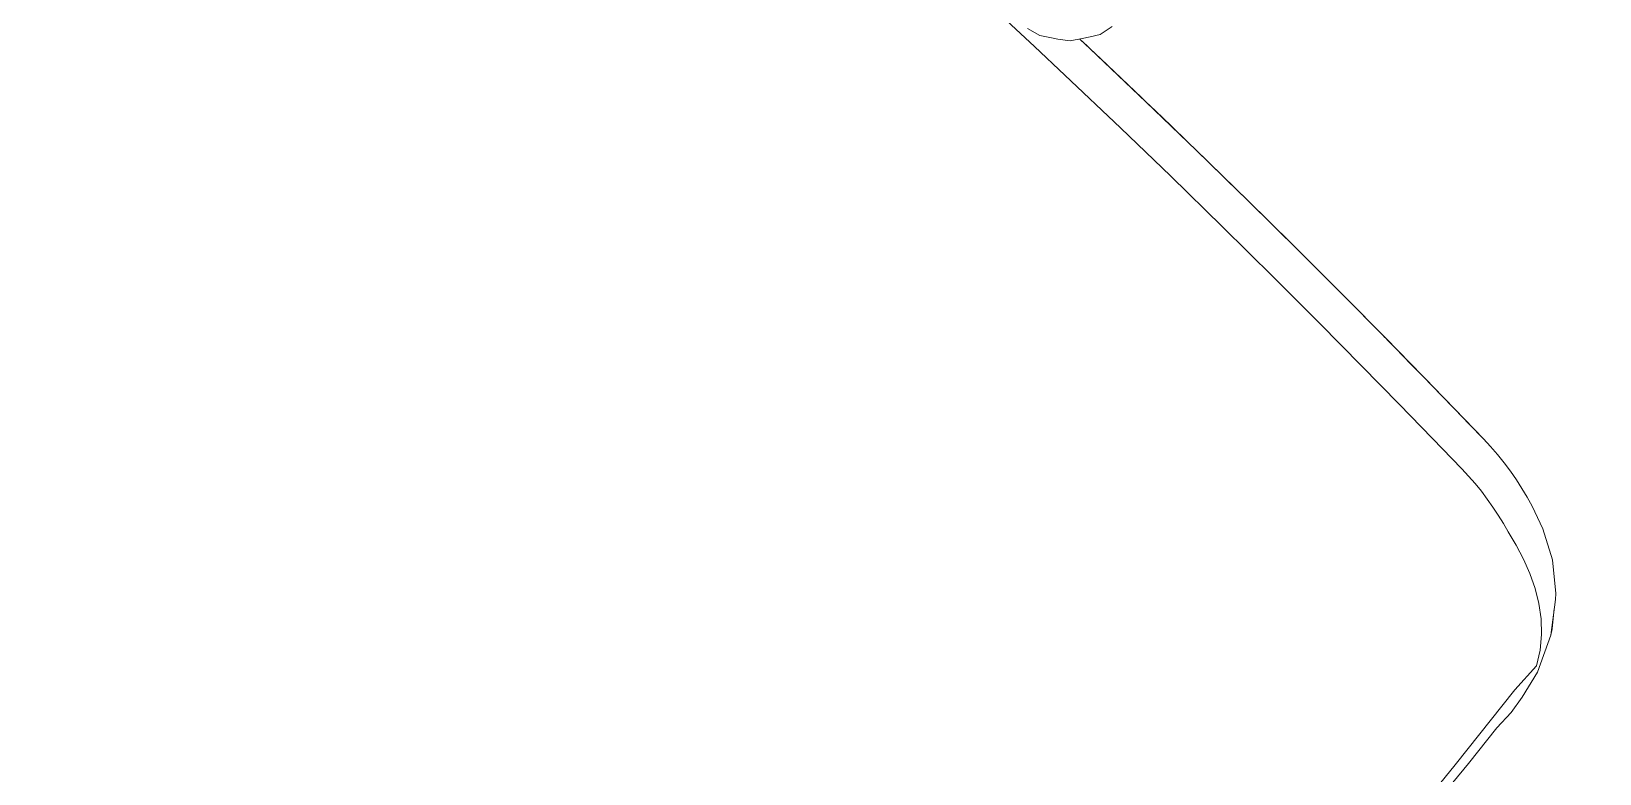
# Model space of a CAD drawing. Header units: inches. Extents: x 14 to 610, y 9 to 600.
# Drawn here: x 165.69 to 174.72, y 497.28 to 501.55 of the extents above; entities that cross this region are included whole.
import ezdxf
from ezdxf.enums import TextEntityAlignment as Align

# ---------------------------------------------------------------- set-up
doc = ezdxf.new("R2010")
doc.units = ezdxf.units.IN
doc.header["$MEASUREMENT"] = 0
doc.layers.add('A-FURN', color=7, linetype='Continuous')
doc.layers.add('WALLS', color=30, linetype='Continuous')
doc.styles.get("Standard").update_dxf_attribs({"font": 'arial.ttf'})

# ---------------------------------------------------------------- blocks, each defined once
blk = doc.blocks.new('P_5CS712HBBK')
at = {"color": 0, "linetype": 'Continuous', "lineweight": 0}
for p, q in [((9.2177, 6.4677), (9.2282, 6.2125)), ((9.2177, 6.4677), (9.2282, 6.2125)), ((9.2725, 6.3142), (9.2943, 6.2344)), ((9.3274, 6.1852), (9.2943, 6.2344)), ((9.2282, 6.2125), (9.2371, 5.971)), ((9.2282, 6.2125), (9.2371, 5.971)), ((9.3274, 6.1852), (9.3541, 6.1467)), ((9.3541, 6.1467), (9.3274, 6.1852)), ((9.3541, 6.1467), (9.3972, 6.0902)), ((9.4559, 6.0502), (9.3972, 6.0902)), ((9.4439, 6.0584), (9.4469, 5.9759)), ((9.4469, 5.9759), (9.4439, 6.0584)), ((9.444, 6.0584), (9.4461, 6.0003)), ((9.4461, 6.0003), (9.444, 6.0584)), ((9.2371, 5.971), (9.251, 5.5311)), ((9.2371, 5.971), (9.251, 5.5311)), ((9.4469, 5.9759), (9.4461, 6.0003)), ((9.4469, 5.9759), (9.4498, 5.8922)), ((9.4469, 5.9759), (9.4609, 5.5336)), ((9.4609, 5.5336), (9.4469, 5.9759)), ((9.4559, 6.0502), (9.4958, 6.0256)), ((9.4958, 6.0256), (9.4559, 6.0502)), ((9.4958, 6.0256), (9.5467, 5.9952)), ((9.6276, 5.9777), (9.5467, 5.9952)), ((9.4498, 5.8922), (9.4534, 5.7842)), ((9.4534, 5.7842), (9.4498, 5.8922)), ((9.4534, 5.7842), (9.4567, 5.6764)), ((9.4567, 5.6764), (9.4534, 5.7842)), ((9.4567, 5.6764), (9.4599, 5.5694)), ((9.4599, 5.5694), (9.4567, 5.6764)), ((9.251, 5.5311), (9.261, 5.1287)), ((9.251, 5.5311), (9.261, 5.1287)), ((9.4609, 5.5336), (9.4599, 5.5694)), ((9.4609, 5.5336), (9.463, 5.4586)), ((9.4609, 5.5336), (9.4709, 5.1298)), ((9.4709, 5.1298), (9.4609, 5.5336)), ((9.463, 5.4586), (9.4661, 5.3362)), ((9.4661, 5.3362), (9.463, 5.4586)), ((9.4661, 5.3362), (9.4694, 5.198)), ((9.4694, 5.198), (9.4661, 5.3362)), ((9.4709, 5.1298), (9.4694, 5.198)), ((9.261, 5.1287), (9.2686, 4.7115)), ((9.261, 5.1287), (9.2686, 4.7115)), ((9.4709, 5.1298), (9.4727, 5.0472)), ((9.4709, 5.1298), (9.4785, 4.7132)), ((9.4785, 4.7132), (9.4709, 5.1298)), ((9.4727, 5.0472), (9.4757, 4.8881)), ((9.4757, 4.8881), (9.4727, 5.0472)), ((9.4757, 4.8881), (9.4784, 4.7209)), ((9.4784, 4.7209), (9.4757, 4.8881)), ((9.2686, 4.7115), (9.2734, 4.2966)), ((9.2686, 4.7115), (9.2734, 4.2966)), ((9.4785, 4.7132), (9.4784, 4.7209)), ((9.4785, 4.7132), (9.4809, 4.5441)), ((9.4785, 4.7132), (9.4834, 4.3014)), ((9.4834, 4.3014), (9.4785, 4.7132)), ((9.4809, 4.5441), (9.4829, 4.3556)), ((9.4829, 4.3556), (9.4809, 4.5441)), ((9.4834, 4.3014), (9.4829, 4.3556)), ((9.2734, 4.2966), (9.2755, 3.9207)), ((9.2734, 4.2966), (9.2755, 3.9207)), ((9.4834, 4.3014), (9.4845, 4.1543)), ((9.4834, 4.3014), (9.4854, 3.9297)), ((9.4854, 3.9297), (9.4834, 4.3014)), ((9.4845, 4.1543), (9.485, 4.0489)), ((9.485, 4.0489), (9.4845, 4.1543)), ((9.4854, 3.9297), (9.4845, 4.1543)), ((9.485, 4.0489), (9.4854, 3.9412)), ((9.4854, 3.9412), (9.485, 4.0489)), ((9.2755, 3.9207), (9.2755, 3.5797)), ((9.2755, 3.9207), (9.2755, 3.5797)), ((9.4854, 3.9412), (9.4854, 3.9344)), ((9.4854, 3.9344), (9.4854, 3.9412)), ((9.4854, 3.9297), (9.4854, 3.5943)), ((9.4854, 3.5943), (9.4854, 3.9297)), ((9.4854, 3.9239), (9.4856, 3.8322)), ((9.4856, 3.8322), (9.4854, 3.9239)), ((9.4856, 3.8322), (9.4856, 3.7241)), ((9.4856, 3.7241), (9.4856, 3.8322)), ((9.4856, 3.7241), (9.4855, 3.6184)), ((9.4855, 3.6184), (9.4856, 3.7241)), ((9.4855, 3.6184), (9.4854, 3.6008)), ((9.4854, 3.6008), (9.4855, 3.6184)), ((9.2755, 3.5797), (9.274, 3.2705)), ((9.2755, 3.5797), (9.274, 3.2705)), ((9.4854, 3.5943), (9.4839, 3.292)), ((9.4839, 3.292), (9.4854, 3.5943)), ((9.4854, 3.5842), (9.4852, 3.5149)), ((9.4852, 3.5149), (9.4854, 3.5842)), ((9.4852, 3.5149), (9.4845, 3.3868)), ((9.4852, 3.5149), (9.4845, 3.3868)), ((9.4845, 3.3868), (9.484, 3.3063)), ((9.484, 3.3063), (9.4845, 3.3868)), ((9.274, 3.2705), (9.2715, 2.9953)), ((9.274, 3.2705), (9.2715, 2.9953)), ((9.4839, 3.292), (9.4813, 3.0238)), ((9.4813, 3.0238), (9.4839, 3.292)), ((9.4837, 3.2617), (9.4826, 3.1394)), ((9.4826, 3.1394), (9.4837, 3.2617)), ((9.4838, 3.2819), (9.4837, 3.2617)), ((9.4837, 3.2617), (9.4838, 3.2819)), ((9.4837, 3.2694), (9.4837, 3.2617)), ((9.4828, 3.1816), (9.4826, 3.1394)), ((9.4826, 3.1394), (9.4814, 3.0266)), ((9.4814, 3.0266), (9.4826, 3.1394)), ((9.2683, 2.7519), (9.2715, 2.9953)), ((9.2683, 2.7519), (9.2715, 2.9953)), ((9.4813, 3.0238), (9.4781, 2.7875)), ((9.4781, 2.7875), (9.4813, 3.0238)), ((9.4813, 3.0238), (9.4798, 2.9025)), ((9.4813, 3.0198), (9.4798, 2.9025)), ((9.4798, 2.9025), (9.4813, 3.0198)), ((9.4813, 3.022), (9.4813, 3.0198)), ((9.4813, 3.0198), (9.4813, 3.022)), ((9.4813, 3.0212), (9.4813, 3.0198)), ((9.4781, 2.7875), (9.4798, 2.9025)), ((9.4781, 2.7875), (9.4798, 2.9025)), ((9.2683, 2.7519), (9.2665, 2.6946)), ((9.2683, 2.7519), (9.2665, 2.6946)), ((9.4762, 2.7262), (9.4721, 2.6654)), ((9.4721, 2.6654), (9.4762, 2.7262)), ((9.4781, 2.7875), (9.4762, 2.7262)), ((9.4762, 2.7262), (9.4781, 2.7875)), ((9.2629, 2.6375), (9.2575, 2.5807)), ((9.2629, 2.6375), (9.2575, 2.5807)), ((9.2665, 2.6946), (9.2629, 2.6375)), ((9.2665, 2.6946), (9.2629, 2.6375)), ((9.4721, 2.6654), (9.4661, 2.6052)), ((9.4661, 2.6052), (9.4721, 2.6654)), ((9.2575, 2.5807), (9.2502, 2.5245)), ((9.2575, 2.5807), (9.2502, 2.5245)), ((9.4579, 2.5455), (9.4477, 2.4864)), ((9.4477, 2.4864), (9.4579, 2.5455)), ((9.4661, 2.6052), (9.4579, 2.5455)), ((9.4579, 2.5455), (9.4661, 2.6052)), ((9.2411, 2.4689), (9.2302, 2.4141)), ((9.2411, 2.4689), (9.2302, 2.4141)), ((9.2502, 2.5245), (9.2411, 2.4689)), ((9.2502, 2.5245), (9.2411, 2.4689)), ((9.4477, 2.4864), (9.4355, 2.4281)), ((9.4355, 2.4281), (9.4477, 2.4864)), ((9.2174, 2.36), (9.2029, 2.3069)), ((9.2174, 2.36), (9.2029, 2.3069)), ((9.2302, 2.4141), (9.2174, 2.36)), ((9.2302, 2.4141), (9.2174, 2.36)), ((9.4212, 2.3705), (9.4048, 2.3138)), ((9.4048, 2.3138), (9.4212, 2.3705)), ((9.4355, 2.4281), (9.4212, 2.3705)), ((9.4212, 2.3705), (9.4355, 2.4281)), ((9.2029, 2.3069), (9.1819, 2.2192)), ((9.2029, 2.3069), (9.1819, 2.2192)), ((9.357, 2.1774), (9.4048, 2.3138)), ((9.1819, 2.2192), (9.1556, 2.1323)), ((9.1556, 2.1323), (9.1819, 2.2192)), ((9.357, 2.1774), (9.2702, 2.0117)), ((9.1556, 2.1323), (9.1233, 2.0473)), ((9.1233, 2.0473), (9.1556, 2.1323)), ((9.1233, 2.0473), (9.0845, 1.9655)), ((9.0845, 1.9655), (9.1233, 2.0473)), ((9.2702, 2.0117), (9.1494, 1.8606)), ((9.0845, 1.9655), (9.0388, 1.8881)), ((9.0388, 1.8881), (9.0845, 1.9655)), ((8.9857, 1.8161), (8.9245, 1.7504)), ((8.9245, 1.7504), (8.9857, 1.8161)), ((9.122, 1.8376), (8.9595, 1.7092)), ((9.0388, 1.8881), (8.9857, 1.8161)), ((8.9857, 1.8161), (9.0388, 1.8881)), ((9.1494, 1.8606), (9.122, 1.8376)), ((8.9245, 1.7504), (8.8548, 1.692)), ((8.8548, 1.692), (8.9245, 1.7504)), ((8.9904, 1.7318), (8.9595, 1.7092)), ((9.0821, 1.806), (8.9904, 1.7318)), ((8.0421, 1.5682), (8.5907, 1.6328)), ((8.5907, 1.6328), (8.7761, 1.6421)), ((8.9595, 1.7092), (8.7558, 1.6133)), ((8.8548, 1.692), (8.7761, 1.6421)), ((8.7761, 1.6421), (8.8548, 1.692)), ((7.5591, 1.5149), (8.0421, 1.5682)), ((8.1014, 1.5188), (8.3639, 1.5505)), ((8.4829, 1.5546), (8.3639, 1.5505)), ((8.3639, 1.5505), (8.4829, 1.5546)), ((8.5909, 1.5722), (8.4829, 1.5546)), ((8.4829, 1.5546), (8.5909, 1.5722)), ((8.7558, 1.6133), (8.5909, 1.5722)), ((7.6152, 1.4713), (8.1014, 1.5188))]:
    blk.add_line(p, q, dxfattribs=at)
at = {"layer": 'A-FURN'}
blk.add_attdef('CAPTG', text='', height=7, dxfattribs=at).set_placement((-1, -3.8193), align=Align.CENTER)
at = {"layer": 'A-FURN', "flags": 1}
for tag in ['CAPPN', 'CAPPD', 'CAPMG', 'CAPMC', 'CAPGC', 'CAPALIAS1', 'CAPALIAS2', 'CAPALIAS3', 'CAPBLDG', 'CAPFLOOR', 'CAPDEPT', 'CAPPERSON', 'CAPPL', 'CAPQT', 'CAPDH']:
    blk.add_attdef(tag, (0, 0), '', height=0.001, dxfattribs=at)

msp = doc.modelspace()

# ---------------------------------------------------------------- linework, layer by layer
at = {"layer": 'WALLS', "transparency": 33554559}
for points in [[(172.74756, 549.37423), (165.68766, 549.37423), (283.51926, 437.35299)], [(165.68766, 549.37423), (283.51926, 437.35299), (276.52184, 437.35299)]]:
    msp.add_solid(points, dxfattribs=at)

# ---------------------------------------------------------------- block references
at = {"layer": 'A-FURN', "rotation": 44.69481090125508}
msp.add_blockref('P_5CS712HBBK', (169.27549, 490.5567), dxfattribs=at)

doc.saveas('drawing.dxf')
